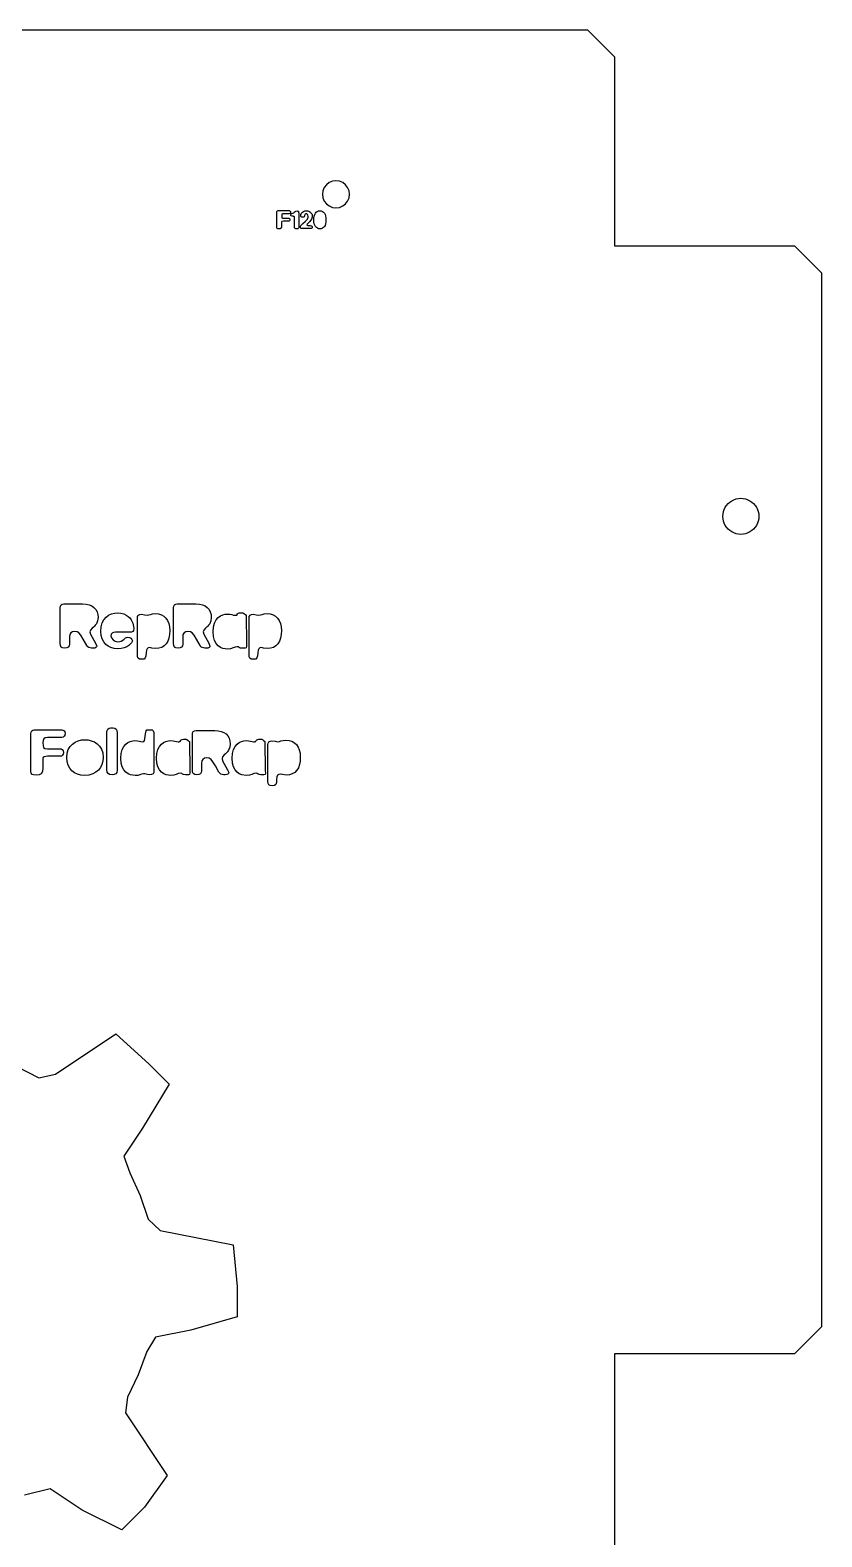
# Model space of a CAD drawing. Header units: metres. Extents: x 836 to 1034, y -1776 to -1453.
# Drawn here: x 946.2 to 1034.2, y -1620.5 to -1453.2 of the extents above; entities that cross this region are included whole.
import ezdxf

# ---------------------------------------------------------------- set-up
doc = ezdxf.new("R2010")
doc.units = ezdxf.units.M

msp = doc.modelspace()

# ---------------------------------------------------------------- linework, layer by layer
at = {"layer": 'COMPONENT0'}
for p, q in [((949.54, -1517.35, 0), (949.57, -1517.16, 0)), ((949.54, -1521.27, 0), (949.54, -1517.35, 0)), ((949.57, -1517.16, 0), (949.65, -1517.02, 0)), ((949.65, -1517.02, 0), (949.77, -1516.94, 0)), ((949.77, -1516.94, 0), (949.95, -1516.91, 0)), ((949.95, -1516.91, 0), (952.02, -1516.91, 0)), ((952.02, -1516.91, 0), (952.41, -1516.94, 0)), ((952.41, -1516.94, 0), (952.75, -1517.01, 0)), ((952.75, -1517.01, 0), (953.04, -1517.13, 0)), ((953.04, -1517.13, 0), (953.29, -1517.3, 0)), ((953.29, -1517.3, 0), (953.49, -1517.52, 0)), ((953.49, -1517.52, 0), (953.63, -1517.77, 0)), ((953.63, -1517.77, 0), (953.71, -1518.08, 0)), ((962.13, -1517.35, 0), (962.16, -1517.16, 0)), ((962.13, -1521.27, 0), (962.13, -1517.35, 0)), ((962.16, -1517.16, 0), (962.24, -1517.02, 0)), ((962.24, -1517.02, 0), (962.37, -1516.94, 0)), ((962.37, -1516.94, 0), (962.55, -1516.91, 0)), ((962.55, -1516.91, 0), (964.61, -1516.91, 0)), ((964.61, -1516.91, 0), (965, -1516.94, 0)), ((965, -1516.94, 0), (965.34, -1517.01, 0)), ((965.34, -1517.01, 0), (965.63, -1517.13, 0)), ((965.63, -1517.13, 0), (965.88, -1517.3, 0)), ((965.88, -1517.3, 0), (966.08, -1517.52, 0)), ((966.08, -1517.52, 0), (966.22, -1517.77, 0)), ((966.22, -1517.77, 0), (966.3, -1518.08, 0)), ((953.22, -1519.5, 0), (953.08, -1519.61, 0)), ((953.28, -1519.46, 0), (953.22, -1519.5, 0)), ((953.3, -1519.43, 0), (953.28, -1519.46, 0)), ((953.34, -1519.39, 0), (953.3, -1519.43, 0)), ((953.44, -1519.28, 0), (953.34, -1519.39, 0)), ((953.56, -1519.11, 0), (953.44, -1519.28, 0)), ((953.69, -1518.77, 0), (953.56, -1519.11, 0)), ((953.74, -1518.42, 0), (953.69, -1518.77, 0)), ((953.71, -1518.08, 0), (953.74, -1518.42, 0)), ((954.05, -1519.97, 0), (954.09, -1519.46, 0)), ((954.09, -1519.46, 0), (954.21, -1519.02, 0)), ((954.21, -1519.02, 0), (954.39, -1518.66, 0)), ((954.39, -1518.66, 0), (954.63, -1518.38, 0)), ((954.63, -1518.38, 0), (954.91, -1518.17, 0)), ((954.91, -1518.17, 0), (955.22, -1518.02, 0)), ((955.22, -1518.02, 0), (955.56, -1517.94, 0)), ((955.56, -1517.94, 0), (955.91, -1517.91, 0)), ((955.91, -1517.91, 0), (956.29, -1517.93, 0)), ((956.29, -1517.93, 0), (956.6, -1518.01, 0)), ((956.6, -1518.01, 0), (956.87, -1518.14, 0)), ((956.87, -1518.14, 0), (957.09, -1518.29, 0)), ((957.09, -1518.29, 0), (957.27, -1518.47, 0)), ((957.27, -1518.47, 0), (957.41, -1518.66, 0)), ((957.41, -1518.66, 0), (957.6, -1519.06, 0)), ((957.6, -1519.06, 0), (957.69, -1519.41, 0)), ((957.69, -1519.41, 0), (957.72, -1519.64, 0)), ((958.12, -1518.49, 0), (958.14, -1518.3, 0)), ((958.12, -1522.56, 0), (958.12, -1518.49, 0)), ((958.14, -1518.3, 0), (958.23, -1518.17, 0)), ((958.23, -1518.17, 0), (958.37, -1518.09, 0)), ((958.37, -1518.09, 0), (958.57, -1518.06, 0)), ((958.57, -1518.06, 0), (958.91, -1518.11, 0)), ((958.91, -1518.11, 0), (959.2, -1518.15, 0)), ((959.2, -1518.15, 0), (959.39, -1518.13, 0)), ((959.39, -1518.13, 0), (959.57, -1518.07, 0)), ((959.57, -1518.07, 0), (959.8, -1518, 0)), ((959.8, -1518, 0), (960.12, -1517.98, 0)), ((960.12, -1517.98, 0), (960.47, -1518.01, 0)), ((960.47, -1518.01, 0), (960.78, -1518.11, 0)), ((960.78, -1518.11, 0), (961.05, -1518.27, 0)), ((961.05, -1518.27, 0), (961.28, -1518.48, 0)), ((961.28, -1518.48, 0), (961.47, -1518.76, 0)), ((961.47, -1518.76, 0), (961.61, -1519.08, 0)), ((961.61, -1519.08, 0), (961.69, -1519.45, 0)), ((961.69, -1519.45, 0), (961.72, -1519.85, 0)), ((965.81, -1519.5, 0), (965.67, -1519.61, 0)), ((965.87, -1519.46, 0), (965.81, -1519.5, 0)), ((965.89, -1519.43, 0), (965.87, -1519.46, 0)), ((965.93, -1519.39, 0), (965.89, -1519.43, 0)), ((966.03, -1519.28, 0), (965.93, -1519.39, 0)), ((966.15, -1519.11, 0), (966.03, -1519.28, 0)), ((966.28, -1518.77, 0), (966.15, -1519.11, 0)), ((966.33, -1518.42, 0), (966.28, -1518.77, 0)), ((966.3, -1518.08, 0), (966.33, -1518.42, 0)), ((966.54, -1519.99, 0), (966.58, -1519.46, 0)), ((966.58, -1519.46, 0), (966.7, -1519.03, 0)), ((966.7, -1519.03, 0), (966.88, -1518.69, 0)), ((966.88, -1518.69, 0), (967.09, -1518.43, 0)), ((967.09, -1518.43, 0), (967.34, -1518.24, 0)), ((967.34, -1518.24, 0), (967.6, -1518.12, 0)), ((967.6, -1518.12, 0), (967.87, -1518.06, 0)), ((967.87, -1518.06, 0), (968.11, -1518.04, 0)), ((968.11, -1518.04, 0), (968.39, -1518.06, 0)), ((968.39, -1518.06, 0), (968.6, -1518.1, 0)), ((968.6, -1518.1, 0), (968.78, -1518.14, 0)), ((968.78, -1518.14, 0), (968.96, -1518.16, 0)), ((968.96, -1518.16, 0), (969.01, -1518.16, 0)), ((969.01, -1518.16, 0), (969.09, -1518.15, 0)), ((969.09, -1518.15, 0), (969.16, -1518.14, 0)), ((969.16, -1518.14, 0), (969.2, -1518.11, 0)), ((969.2, -1518.11, 0), (969.22, -1518.02, 0)), ((969.22, -1518.02, 0), (969.27, -1517.97, 0)), ((969.27, -1517.97, 0), (969.41, -1517.9, 0)), ((969.41, -1517.9, 0), (969.53, -1517.89, 0)), ((969.53, -1517.89, 0), (969.83, -1517.89, 0)), ((969.83, -1517.89, 0), (969.92, -1517.93, 0)), ((969.92, -1517.93, 0), (970.04, -1518.03, 0)), ((970.04, -1518.03, 0), (970.15, -1518.11, 0)), ((970.15, -1518.11, 0), (970.19, -1518.13, 0)), ((970.19, -1518.13, 0), (970.24, -1521.37, 0)), ((970.52, -1518.49, 0), (970.55, -1518.3, 0)), ((970.52, -1522.56, 0), (970.52, -1518.49, 0)), ((970.55, -1518.3, 0), (970.64, -1518.17, 0)), ((970.64, -1518.17, 0), (970.78, -1518.09, 0)), ((970.78, -1518.09, 0), (970.98, -1518.06, 0)), ((970.98, -1518.06, 0), (971.31, -1518.11, 0)), ((971.31, -1518.11, 0), (971.61, -1518.15, 0)), ((971.61, -1518.15, 0), (971.8, -1518.13, 0)), ((971.8, -1518.13, 0), (971.98, -1518.07, 0)), ((971.98, -1518.07, 0), (972.2, -1518, 0)), ((972.2, -1518, 0), (972.53, -1517.98, 0)), ((972.53, -1517.98, 0), (972.87, -1518.01, 0)), ((972.87, -1518.01, 0), (973.19, -1518.11, 0)), ((973.19, -1518.11, 0), (973.46, -1518.27, 0)), ((973.46, -1518.27, 0), (973.69, -1518.48, 0)), ((973.69, -1518.48, 0), (973.88, -1518.76, 0)), ((973.88, -1518.76, 0), (974.02, -1519.08, 0)), ((974.02, -1519.08, 0), (974.1, -1519.45, 0)), ((974.1, -1519.45, 0), (974.13, -1519.85, 0)), ((950.59, -1520.3, 0), (950.56, -1520.56, 0)), ((950.56, -1520.56, 0), (950.56, -1521.38, 0)), ((950.71, -1520.11, 0), (950.59, -1520.3, 0)), ((950.89, -1520, 0), (950.71, -1520.11, 0)), ((951.16, -1519.96, 0), (950.89, -1520, 0)), ((951.41, -1519.99, 0), (951.16, -1519.96, 0)), ((951.62, -1520.12, 0), (951.41, -1519.99, 0)), ((951.83, -1520.38, 0), (951.62, -1520.12, 0)), ((952.1, -1520.83, 0), (951.83, -1520.38, 0)), ((952.49, -1521.53, 0), (952.1, -1520.83, 0)), ((952.9, -1519.83, 0), (952.84, -1520.02, 0)), ((952.84, -1520.02, 0), (952.9, -1520.28, 0)), ((953.08, -1519.61, 0), (952.9, -1519.83, 0)), ((952.9, -1520.28, 0), (953.46, -1521.28, 0)), ((954.09, -1520.42, 0), (954.05, -1519.97, 0)), ((954.2, -1520.8, 0), (954.09, -1520.42, 0)), ((954.37, -1521.13, 0), (954.2, -1520.8, 0)), ((954.59, -1521.4, 0), (954.37, -1521.13, 0)), ((955.21, -1520.28, 0), (955.18, -1520.44, 0)), ((955.18, -1520.44, 0), (955.25, -1520.69, 0)), ((955.31, -1520.16, 0), (955.21, -1520.28, 0)), ((955.25, -1520.69, 0), (955.42, -1520.9, 0)), ((955.47, -1520.09, 0), (955.31, -1520.16, 0)), ((955.42, -1520.9, 0), (955.66, -1521.06, 0)), ((955.69, -1520.06, 0), (955.47, -1520.09, 0)), ((955.66, -1521.06, 0), (955.94, -1521.12, 0)), ((956.88, -1520.06, 0), (955.69, -1520.06, 0)), ((955.94, -1521.12, 0), (956.16, -1521.1, 0)), ((956.16, -1521.1, 0), (956.33, -1521.04, 0)), ((956.33, -1521.04, 0), (956.59, -1520.86, 0)), ((956.59, -1520.86, 0), (956.81, -1520.69, 0)), ((956.81, -1520.69, 0), (956.92, -1520.62, 0)), ((957.22, -1520.06, 0), (956.88, -1520.06, 0)), ((956.92, -1520.62, 0), (957.06, -1520.6, 0)), ((957.06, -1520.6, 0), (957.23, -1520.64, 0)), ((957.45, -1520.04, 0), (957.22, -1520.06, 0)), ((957.23, -1520.64, 0), (957.39, -1520.73, 0)), ((957.39, -1520.73, 0), (957.51, -1520.85, 0)), ((957.6, -1519.98, 0), (957.45, -1520.04, 0)), ((957.56, -1520.99, 0), (957.46, -1521.22, 0)), ((957.51, -1520.85, 0), (957.56, -1520.99, 0)), ((957.69, -1519.85, 0), (957.6, -1519.98, 0)), ((957.72, -1519.64, 0), (957.69, -1519.85, 0)), ((961.49, -1521.04, 0), (961.32, -1521.33, 0)), ((961.62, -1520.7, 0), (961.49, -1521.04, 0)), ((961.7, -1520.3, 0), (961.62, -1520.7, 0)), ((961.72, -1519.85, 0), (961.7, -1520.3, 0)), ((963.18, -1520.3, 0), (963.15, -1520.56, 0)), ((963.15, -1520.56, 0), (963.15, -1521.38, 0)), ((963.3, -1520.11, 0), (963.18, -1520.3, 0)), ((963.49, -1520, 0), (963.3, -1520.11, 0)), ((963.75, -1519.96, 0), (963.49, -1520, 0)), ((964, -1519.99, 0), (963.75, -1519.96, 0)), ((964.21, -1520.12, 0), (964, -1519.99, 0)), ((964.42, -1520.38, 0), (964.21, -1520.12, 0)), ((964.69, -1520.83, 0), (964.42, -1520.38, 0)), ((965.08, -1521.53, 0), (964.69, -1520.83, 0)), ((965.49, -1519.83, 0), (965.43, -1520.02, 0)), ((965.43, -1520.02, 0), (965.49, -1520.28, 0)), ((965.67, -1519.61, 0), (965.49, -1519.83, 0)), ((965.49, -1520.28, 0), (966.05, -1521.28, 0)), ((966.58, -1520.53, 0), (966.54, -1519.99, 0)), ((966.7, -1520.96, 0), (966.58, -1520.53, 0)), ((966.88, -1521.29, 0), (966.7, -1520.96, 0)), ((973.9, -1521.04, 0), (973.73, -1521.33, 0)), ((974.03, -1520.7, 0), (973.9, -1521.04, 0)), ((974.1, -1520.3, 0), (974.03, -1520.7, 0)), ((974.13, -1519.85, 0), (974.1, -1520.3, 0)), ((949.57, -1521.54, 0), (949.54, -1521.27, 0)), ((949.65, -1521.71, 0), (949.57, -1521.54, 0)), ((949.8, -1521.79, 0), (949.65, -1521.71, 0)), ((950.04, -1521.82, 0), (949.8, -1521.79, 0)), ((950.27, -1521.8, 0), (950.04, -1521.82, 0)), ((950.43, -1521.71, 0), (950.27, -1521.8, 0)), ((950.52, -1521.58, 0), (950.43, -1521.71, 0)), ((950.56, -1521.38, 0), (950.52, -1521.58, 0)), ((952.59, -1521.66, 0), (952.49, -1521.53, 0)), ((952.71, -1521.75, 0), (952.59, -1521.66, 0)), ((952.86, -1521.8, 0), (952.71, -1521.75, 0)), ((953.03, -1521.82, 0), (952.86, -1521.8, 0)), ((953.19, -1521.82, 0), (953.03, -1521.82, 0)), ((953.37, -1521.81, 0), (953.19, -1521.82, 0)), ((953.49, -1521.76, 0), (953.37, -1521.81, 0)), ((953.46, -1521.28, 0), (953.59, -1521.59, 0)), ((953.57, -1521.69, 0), (953.49, -1521.76, 0)), ((953.59, -1521.59, 0), (953.57, -1521.69, 0)), ((954.87, -1521.61, 0), (954.59, -1521.4, 0)), ((955.18, -1521.76, 0), (954.87, -1521.61, 0)), ((955.54, -1521.85, 0), (955.18, -1521.76, 0)), ((955.93, -1521.88, 0), (955.54, -1521.85, 0)), ((956.31, -1521.85, 0), (955.93, -1521.88, 0)), ((956.65, -1521.77, 0), (956.31, -1521.85, 0)), ((956.93, -1521.66, 0), (956.65, -1521.77, 0)), ((957.16, -1521.52, 0), (956.93, -1521.66, 0)), ((957.46, -1521.22, 0), (957.16, -1521.52, 0)), ((958.14, -1522.79, 0), (958.12, -1522.56, 0)), ((958.21, -1522.94, 0), (958.14, -1522.79, 0)), ((959.06, -1522.69, 0), (958.99, -1522.91, 0)), ((959.08, -1522.34, 0), (959.06, -1522.69, 0)), ((959.11, -1522.05, 0), (959.08, -1522.34, 0)), ((959.19, -1521.88, 0), (959.11, -1522.05, 0)), ((959.32, -1521.79, 0), (959.19, -1521.88, 0)), ((959.48, -1521.76, 0), (959.32, -1521.79, 0)), ((959.73, -1521.81, 0), (959.48, -1521.76, 0)), ((960.15, -1521.86, 0), (959.73, -1521.81, 0)), ((960.51, -1521.83, 0), (960.15, -1521.86, 0)), ((960.82, -1521.73, 0), (960.51, -1521.83, 0)), ((961.09, -1521.56, 0), (960.82, -1521.73, 0)), ((961.32, -1521.33, 0), (961.09, -1521.56, 0)), ((962.16, -1521.54, 0), (962.13, -1521.27, 0)), ((962.24, -1521.71, 0), (962.16, -1521.54, 0)), ((962.39, -1521.79, 0), (962.24, -1521.71, 0)), ((962.63, -1521.82, 0), (962.39, -1521.79, 0)), ((962.86, -1521.8, 0), (962.63, -1521.82, 0)), ((963.02, -1521.71, 0), (962.86, -1521.8, 0)), ((963.12, -1521.58, 0), (963.02, -1521.71, 0)), ((963.15, -1521.38, 0), (963.12, -1521.58, 0)), ((965.18, -1521.66, 0), (965.08, -1521.53, 0)), ((965.3, -1521.75, 0), (965.18, -1521.66, 0)), ((965.45, -1521.8, 0), (965.3, -1521.75, 0)), ((965.62, -1521.82, 0), (965.45, -1521.8, 0)), ((965.79, -1521.82, 0), (965.62, -1521.82, 0)), ((965.96, -1521.81, 0), (965.79, -1521.82, 0)), ((966.08, -1521.76, 0), (965.96, -1521.81, 0)), ((966.05, -1521.28, 0), (966.18, -1521.59, 0)), ((966.16, -1521.69, 0), (966.08, -1521.76, 0)), ((966.18, -1521.59, 0), (966.16, -1521.69, 0)), ((967.1, -1521.55, 0), (966.88, -1521.29, 0)), ((967.35, -1521.73, 0), (967.1, -1521.55, 0)), ((967.62, -1521.85, 0), (967.35, -1521.73, 0)), ((968.12, -1521.93, 0), (967.62, -1521.85, 0)), ((968.47, -1521.89, 0), (968.12, -1521.93, 0)), ((968.74, -1521.79, 0), (968.47, -1521.89, 0)), ((968.97, -1521.7, 0), (968.74, -1521.79, 0)), ((969.22, -1521.66, 0), (968.97, -1521.7, 0)), ((969.35, -1521.69, 0), (969.22, -1521.66, 0)), ((969.44, -1521.75, 0), (969.35, -1521.69, 0)), ((969.55, -1521.81, 0), (969.44, -1521.75, 0)), ((969.75, -1521.84, 0), (969.55, -1521.81, 0)), ((970.09, -1521.84, 0), (969.75, -1521.84, 0)), ((970.22, -1521.79, 0), (970.09, -1521.84, 0)), ((970.25, -1521.65, 0), (970.22, -1521.79, 0)), ((970.24, -1521.37, 0), (970.25, -1521.65, 0)), ((970.55, -1522.79, 0), (970.52, -1522.56, 0)), ((970.62, -1522.94, 0), (970.55, -1522.79, 0)), ((971.47, -1522.69, 0), (971.4, -1522.91, 0)), ((971.49, -1522.34, 0), (971.47, -1522.69, 0)), ((971.52, -1522.05, 0), (971.49, -1522.34, 0)), ((971.6, -1521.88, 0), (971.52, -1522.05, 0)), ((971.73, -1521.79, 0), (971.6, -1521.88, 0)), ((971.89, -1521.76, 0), (971.73, -1521.79, 0)), ((972.14, -1521.81, 0), (971.89, -1521.76, 0)), ((972.56, -1521.86, 0), (972.14, -1521.81, 0)), ((972.92, -1521.83, 0), (972.56, -1521.86, 0)), ((973.23, -1521.73, 0), (972.92, -1521.83, 0)), ((973.5, -1521.56, 0), (973.23, -1521.73, 0)), ((973.73, -1521.33, 0), (973.5, -1521.56, 0)), ((958.36, -1523.03, 0), (958.21, -1522.94, 0)), ((958.6, -1523.06, 0), (958.36, -1523.03, 0)), ((958.85, -1523.03, 0), (958.6, -1523.06, 0)), ((958.99, -1522.91, 0), (958.85, -1523.03, 0)), ((970.77, -1523.03, 0), (970.62, -1522.94, 0)), ((971.01, -1523.06, 0), (970.77, -1523.03, 0)), ((971.26, -1523.03, 0), (971.01, -1523.06, 0)), ((971.4, -1522.91, 0), (971.26, -1523.03, 0))]:
    msp.add_line(p, q, dxfattribs=at)
at = {"layer": 'COMPONENT3'}
for p, q in [((973.61, -1473.39, 0), (973.62, -1473.33, 0)), ((973.61, -1475.07, 0), (973.61, -1473.39, 0)), ((973.62, -1473.33, 0), (973.65, -1473.28, 0)), ((973.65, -1473.28, 0), (973.7, -1473.24, 0)), ((973.7, -1473.24, 0), (973.76, -1473.23, 0)), ((973.76, -1473.23, 0), (974.98, -1473.23, 0)), ((974.18, -1473.63, 0), (974.15, -1473.7, 0)), ((974.15, -1473.7, 0), (974.15, -1473.8, 0)), ((974.15, -1473.8, 0), (974.15, -1473.93, 0)), ((974.15, -1473.93, 0), (974.17, -1474.01, 0)), ((974.17, -1474.01, 0), (974.23, -1474.06, 0)), ((974.24, -1473.58, 0), (974.18, -1473.63, 0)), ((974.23, -1474.06, 0), (974.35, -1474.07, 0)), ((974.35, -1473.57, 0), (974.24, -1473.58, 0)), ((974.98, -1473.57, 0), (974.35, -1473.57, 0)), ((974.35, -1474.07, 0), (974.9, -1474.07, 0)), ((974.9, -1474.07, 0), (974.96, -1474.08, 0)), ((974.96, -1474.08, 0), (975.01, -1474.11, 0)), ((974.98, -1473.23, 0), (975.03, -1473.24, 0)), ((975.04, -1473.55, 0), (974.98, -1473.57, 0)), ((975.01, -1474.11, 0), (975.04, -1474.16, 0)), ((975.04, -1474.3, 0), (975.02, -1474.36, 0)), ((975.03, -1473.24, 0), (975.08, -1473.27, 0)), ((975.09, -1473.52, 0), (975.04, -1473.55, 0)), ((975.04, -1474.16, 0), (975.05, -1474.23, 0)), ((975.05, -1474.23, 0), (975.04, -1474.3, 0)), ((975.08, -1473.27, 0), (975.12, -1473.32, 0)), ((975.12, -1473.46, 0), (975.09, -1473.52, 0)), ((975.12, -1473.32, 0), (975.13, -1473.39, 0)), ((975.13, -1473.39, 0), (975.12, -1473.46, 0)), ((975.17, -1473.64, 0), (975.19, -1473.6, 0)), ((975.17, -1473.69, 0), (975.17, -1473.64, 0)), ((975.18, -1473.77, 0), (975.17, -1473.69, 0)), ((975.21, -1473.81, 0), (975.18, -1473.77, 0)), ((975.19, -1473.6, 0), (975.27, -1473.55, 0)), ((975.31, -1473.85, 0), (975.21, -1473.81, 0)), ((975.27, -1473.55, 0), (975.37, -1473.51, 0)), ((975.42, -1473.85, 0), (975.31, -1473.85, 0)), ((975.37, -1473.51, 0), (975.49, -1473.46, 0)), ((975.48, -1473.86, 0), (975.42, -1473.85, 0)), ((975.52, -1473.88, 0), (975.48, -1473.86, 0)), ((975.49, -1473.46, 0), (975.55, -1473.41, 0)), ((975.56, -1473.93, 0), (975.52, -1473.88, 0)), ((975.55, -1473.41, 0), (975.63, -1473.34, 0)), ((975.57, -1473.99, 0), (975.56, -1473.93, 0)), ((975.58, -1474.13, 0), (975.57, -1473.99, 0)), ((975.58, -1474.98, 0), (975.58, -1474.13, 0)), ((975.63, -1473.34, 0), (975.72, -1473.29, 0)), ((975.72, -1473.29, 0), (975.85, -1473.26, 0)), ((975.85, -1473.26, 0), (975.92, -1473.27, 0)), ((975.92, -1473.27, 0), (975.97, -1473.3, 0)), ((975.97, -1473.3, 0), (976.01, -1473.34, 0)), ((976.01, -1473.34, 0), (976.03, -1473.38, 0)), ((976.03, -1473.38, 0), (976.05, -1473.5, 0)), ((976.05, -1473.5, 0), (976.05, -1473.63, 0)), ((976.05, -1473.63, 0), (976.05, -1474.95, 0)), ((976.26, -1473.79, 0), (976.29, -1473.64, 0)), ((976.28, -1473.86, 0), (976.26, -1473.79, 0)), ((976.32, -1473.91, 0), (976.28, -1473.86, 0)), ((976.29, -1473.64, 0), (976.33, -1473.55, 0)), ((976.4, -1473.94, 0), (976.32, -1473.91, 0)), ((976.33, -1473.55, 0), (976.39, -1473.46, 0)), ((976.39, -1473.46, 0), (976.48, -1473.38, 0)), ((976.5, -1473.96, 0), (976.4, -1473.94, 0)), ((976.48, -1473.38, 0), (976.59, -1473.31, 0)), ((976.59, -1473.94, 0), (976.5, -1473.96, 0)), ((976.59, -1473.31, 0), (976.73, -1473.26, 0)), ((976.64, -1473.9, 0), (976.59, -1473.94, 0)), ((976.67, -1473.84, 0), (976.64, -1473.9, 0)), ((976.69, -1473.77, 0), (976.67, -1473.84, 0)), ((976.72, -1473.7, 0), (976.69, -1473.77, 0)), ((976.76, -1473.63, 0), (976.72, -1473.7, 0)), ((976.73, -1473.26, 0), (976.9, -1473.25, 0)), ((976.82, -1473.59, 0), (976.76, -1473.63, 0)), ((976.76, -1474.45, 0), (976.94, -1474.25, 0)), ((976.89, -1473.58, 0), (976.82, -1473.59, 0)), ((976.96, -1473.59, 0), (976.89, -1473.58, 0)), ((976.9, -1473.25, 0), (977.05, -1473.26, 0)), ((976.94, -1474.25, 0), (977.01, -1474.16, 0)), ((977.02, -1473.64, 0), (976.96, -1473.59, 0)), ((977.01, -1474.16, 0), (977.05, -1474.06, 0)), ((977.07, -1473.73, 0), (977.02, -1473.64, 0)), ((977.05, -1473.26, 0), (977.18, -1473.29, 0)), ((977.05, -1474.06, 0), (977.08, -1473.96, 0)), ((977.09, -1473.87, 0), (977.07, -1473.73, 0)), ((977.08, -1473.96, 0), (977.09, -1473.87, 0)), ((977.18, -1473.29, 0), (977.28, -1473.35, 0)), ((977.4, -1474.29, 0), (977.24, -1474.48, 0)), ((977.28, -1473.35, 0), (977.37, -1473.42, 0)), ((977.37, -1473.42, 0), (977.44, -1473.5, 0)), ((977.46, -1474.19, 0), (977.4, -1474.29, 0)), ((977.44, -1473.5, 0), (977.49, -1473.6, 0)), ((977.5, -1474.08, 0), (977.46, -1474.19, 0)), ((977.49, -1473.6, 0), (977.52, -1473.71, 0)), ((977.53, -1473.97, 0), (977.5, -1474.08, 0)), ((977.52, -1473.71, 0), (977.53, -1473.83, 0)), ((977.53, -1473.83, 0), (977.53, -1473.97, 0)), ((977.72, -1474.28, 0), (977.73, -1474.04, 0)), ((977.73, -1474.49, 0), (977.72, -1474.28, 0)), ((977.73, -1474.04, 0), (977.76, -1473.83, 0)), ((977.76, -1473.83, 0), (977.82, -1473.65, 0)), ((977.82, -1473.65, 0), (977.89, -1473.5, 0)), ((977.89, -1473.5, 0), (977.99, -1473.39, 0)), ((977.99, -1473.39, 0), (978.11, -1473.31, 0)), ((978.11, -1473.31, 0), (978.25, -1473.26, 0)), ((978.25, -1473.26, 0), (978.4, -1473.24, 0)), ((978.4, -1473.24, 0), (978.55, -1473.26, 0)), ((978.55, -1473.26, 0), (978.68, -1473.31, 0)), ((978.68, -1473.31, 0), (978.8, -1473.4, 0)), ((978.8, -1473.4, 0), (978.89, -1473.51, 0)), ((978.89, -1473.51, 0), (978.97, -1473.66, 0)), ((978.97, -1473.66, 0), (979.02, -1473.82, 0)), ((979.02, -1473.82, 0), (979.06, -1474.02, 0)), ((979.06, -1474.02, 0), (979.07, -1474.23, 0)), ((979.07, -1474.23, 0), (979.06, -1474.48, 0)), ((973.62, -1475.15, 0), (973.61, -1475.07, 0)), ((973.66, -1475.21, 0), (973.62, -1475.15, 0)), ((973.73, -1475.23, 0), (973.66, -1475.21, 0)), ((973.84, -1475.24, 0), (973.73, -1475.23, 0)), ((973.98, -1475.23, 0), (973.84, -1475.24, 0)), ((974.07, -1475.18, 0), (973.98, -1475.23, 0)), ((974.12, -1475.08, 0), (974.07, -1475.18, 0)), ((974.14, -1474.92, 0), (974.12, -1475.08, 0)), ((974.14, -1474.5, 0), (974.13, -1474.66, 0)), ((974.13, -1474.66, 0), (974.14, -1474.92, 0)), ((974.16, -1474.45, 0), (974.14, -1474.5, 0)), ((974.19, -1474.42, 0), (974.16, -1474.45, 0)), ((974.35, -1474.4, 0), (974.19, -1474.42, 0)), ((974.9, -1474.4, 0), (974.35, -1474.4, 0)), ((974.97, -1474.39, 0), (974.9, -1474.4, 0)), ((975.02, -1474.36, 0), (974.97, -1474.39, 0)), ((975.59, -1475.12, 0), (975.58, -1474.98, 0)), ((975.63, -1475.21, 0), (975.59, -1475.12, 0)), ((975.71, -1475.25, 0), (975.63, -1475.21, 0)), ((975.82, -1475.26, 0), (975.71, -1475.25, 0)), ((975.94, -1475.24, 0), (975.82, -1475.26, 0)), ((976.01, -1475.19, 0), (975.94, -1475.24, 0)), ((976.04, -1475.09, 0), (976.01, -1475.19, 0)), ((976.05, -1474.95, 0), (976.04, -1475.09, 0)), ((976.23, -1474.97, 0), (976.27, -1474.89, 0)), ((976.23, -1475.06, 0), (976.23, -1474.97, 0)), ((976.24, -1475.13, 0), (976.23, -1475.06, 0)), ((976.27, -1475.18, 0), (976.24, -1475.13, 0)), ((976.27, -1474.89, 0), (976.35, -1474.81, 0)), ((976.32, -1475.21, 0), (976.27, -1475.18, 0)), ((976.39, -1475.22, 0), (976.32, -1475.21, 0)), ((976.35, -1474.81, 0), (976.51, -1474.67, 0)), ((977.36, -1475.22, 0), (976.39, -1475.22, 0)), ((976.51, -1474.67, 0), (976.76, -1474.45, 0)), ((976.97, -1474.74, 0), (976.95, -1474.79, 0)), ((976.95, -1474.79, 0), (976.98, -1474.85, 0)), ((977.01, -1474.68, 0), (976.97, -1474.74, 0)), ((976.98, -1474.85, 0), (977.05, -1474.88, 0)), ((977.24, -1474.48, 0), (977.01, -1474.68, 0)), ((977.05, -1474.88, 0), (977.16, -1474.89, 0)), ((977.16, -1474.89, 0), (977.32, -1474.89, 0)), ((977.32, -1474.89, 0), (977.42, -1474.9, 0)), ((977.43, -1475.21, 0), (977.36, -1475.22, 0)), ((977.42, -1474.9, 0), (977.49, -1474.94, 0)), ((977.49, -1475.18, 0), (977.43, -1475.21, 0)), ((977.49, -1474.94, 0), (977.52, -1474.99, 0)), ((977.52, -1475.13, 0), (977.49, -1475.18, 0)), ((977.52, -1474.99, 0), (977.53, -1475.05, 0)), ((977.53, -1475.05, 0), (977.52, -1475.13, 0)), ((977.77, -1474.68, 0), (977.73, -1474.49, 0)), ((977.83, -1474.85, 0), (977.77, -1474.68, 0)), ((977.9, -1474.98, 0), (977.83, -1474.85, 0)), ((978, -1475.1, 0), (977.9, -1474.98, 0)), ((978.12, -1475.18, 0), (978, -1475.1, 0)), ((978.25, -1475.23, 0), (978.12, -1475.18, 0)), ((978.39, -1475.25, 0), (978.25, -1475.23, 0)), ((978.55, -1475.23, 0), (978.39, -1475.25, 0)), ((978.69, -1475.19, 0), (978.55, -1475.23, 0)), ((978.81, -1475.11, 0), (978.69, -1475.19, 0)), ((978.9, -1475, 0), (978.81, -1475.11, 0)), ((978.98, -1474.86, 0), (978.9, -1475, 0)), ((979.03, -1474.68, 0), (978.98, -1474.86, 0)), ((979.06, -1474.48, 0), (979.03, -1474.68, 0))]:
    msp.add_line(p, q, dxfattribs=at)
at = {"layer": 'COMPONENT4'}
for p, q in [((946.28, -1531.3, 0), (946.31, -1531.15, 0)), ((946.31, -1531.15, 0), (946.39, -1531.02, 0)), ((946.39, -1531.02, 0), (946.51, -1530.93, 0)), ((946.51, -1530.93, 0), (946.65, -1530.9, 0)), ((946.65, -1530.9, 0), (949.7, -1530.9, 0)), ((949.7, -1530.9, 0), (949.84, -1530.93, 0)), ((949.84, -1530.93, 0), (949.96, -1531, 0)), ((949.96, -1531, 0), (950.05, -1531.12, 0)), ((950.05, -1531.12, 0), (950.08, -1531.3, 0)), ((954.71, -1531.15, 0), (954.74, -1530.97, 0)), ((954.71, -1535.34, 0), (954.71, -1531.15, 0)), ((954.74, -1530.97, 0), (954.83, -1530.82, 0)), ((954.83, -1530.82, 0), (954.97, -1530.71, 0)), ((954.97, -1530.71, 0), (955.15, -1530.68, 0)), ((955.15, -1530.68, 0), (955.39, -1530.68, 0)), ((955.39, -1530.68, 0), (955.59, -1530.71, 0)), ((955.59, -1530.71, 0), (955.74, -1530.82, 0)), ((955.74, -1530.82, 0), (955.83, -1530.98, 0)), ((955.83, -1530.98, 0), (955.86, -1531.22, 0)), ((955.86, -1531.22, 0), (955.86, -1535.41, 0)), ((959, -1531.33, 0), (959.08, -1531.01, 0)), ((959.08, -1531.01, 0), (959.17, -1530.91, 0)), ((959.17, -1530.91, 0), (959.32, -1530.88, 0)), ((959.32, -1530.88, 0), (959.61, -1530.88, 0)), ((959.61, -1530.88, 0), (959.76, -1530.91, 0)), ((959.76, -1530.91, 0), (959.87, -1531.02, 0)), ((959.87, -1531.02, 0), (959.94, -1531.2, 0)), ((959.94, -1531.2, 0), (959.96, -1531.45, 0)), ((964.23, -1531.41, 0), (964.25, -1531.21, 0)), ((964.25, -1531.21, 0), (964.33, -1531.08, 0)), ((964.33, -1531.08, 0), (964.46, -1530.99, 0)), ((964.46, -1530.99, 0), (964.64, -1530.97, 0)), ((964.64, -1530.97, 0), (966.71, -1530.97, 0)), ((966.71, -1530.97, 0), (967.09, -1530.99, 0)), ((967.09, -1530.99, 0), (967.43, -1531.06, 0)), ((967.43, -1531.06, 0), (967.73, -1531.18, 0)), ((967.73, -1531.18, 0), (967.98, -1531.35, 0)), ((946.28, -1535.49, 0), (946.28, -1531.3, 0)), ((947.64, -1532.07, 0), (947.62, -1532.33, 0)), ((947.62, -1532.33, 0), (947.63, -1532.64, 0)), ((947.63, -1532.64, 0), (947.68, -1532.85, 0)), ((947.7, -1531.88, 0), (947.64, -1532.07, 0)), ((947.68, -1532.85, 0), (947.83, -1532.96, 0)), ((947.85, -1531.77, 0), (947.7, -1531.88, 0)), ((948.13, -1531.74, 0), (947.85, -1531.77, 0)), ((949.7, -1531.74, 0), (948.13, -1531.74, 0)), ((949.86, -1531.71, 0), (949.7, -1531.74, 0)), ((949.98, -1531.61, 0), (949.86, -1531.71, 0)), ((950.05, -1531.48, 0), (949.98, -1531.61, 0)), ((950.08, -1531.3, 0), (950.05, -1531.48, 0)), ((950.44, -1533.08, 0), (950.64, -1532.74, 0)), ((950.64, -1532.74, 0), (950.89, -1532.47, 0)), ((950.89, -1532.47, 0), (951.19, -1532.26, 0)), ((951.19, -1532.26, 0), (951.53, -1532.11, 0)), ((951.53, -1532.11, 0), (951.9, -1532.02, 0)), ((951.9, -1532.02, 0), (952.28, -1531.99, 0)), ((952.28, -1531.99, 0), (952.63, -1532.02, 0)), ((952.63, -1532.02, 0), (952.99, -1532.1, 0)), ((952.99, -1532.1, 0), (953.33, -1532.23, 0)), ((953.33, -1532.23, 0), (953.64, -1532.43, 0)), ((953.64, -1532.43, 0), (953.91, -1532.7, 0)), ((953.91, -1532.7, 0), (954.12, -1533.04, 0)), ((956.43, -1533.08, 0), (956.6, -1532.74, 0)), ((956.6, -1532.74, 0), (956.82, -1532.48, 0)), ((956.82, -1532.48, 0), (957.06, -1532.3, 0)), ((957.06, -1532.3, 0), (957.33, -1532.18, 0)), ((957.33, -1532.18, 0), (957.59, -1532.12, 0)), ((957.59, -1532.12, 0), (957.84, -1532.09, 0)), ((957.84, -1532.09, 0), (958.12, -1532.11, 0)), ((958.12, -1532.11, 0), (958.33, -1532.15, 0)), ((958.33, -1532.15, 0), (958.5, -1532.19, 0)), ((958.5, -1532.19, 0), (958.69, -1532.21, 0)), ((958.69, -1532.21, 0), (958.83, -1532.18, 0)), ((958.83, -1532.18, 0), (958.91, -1532.07, 0)), ((958.91, -1532.07, 0), (958.98, -1531.68, 0)), ((958.98, -1531.68, 0), (959, -1531.33, 0)), ((959.96, -1531.45, 0), (959.96, -1535.42, 0)), ((960.39, -1533.08, 0), (960.57, -1532.74, 0)), ((960.57, -1532.74, 0), (960.78, -1532.48, 0)), ((960.78, -1532.48, 0), (961.03, -1532.3, 0)), ((961.03, -1532.3, 0), (961.29, -1532.18, 0)), ((961.29, -1532.18, 0), (961.56, -1532.11, 0)), ((961.56, -1532.11, 0), (961.8, -1532.09, 0)), ((961.8, -1532.09, 0), (962.08, -1532.11, 0)), ((962.08, -1532.11, 0), (962.29, -1532.15, 0)), ((962.29, -1532.15, 0), (962.47, -1532.19, 0)), ((962.47, -1532.19, 0), (962.65, -1532.21, 0)), ((962.65, -1532.21, 0), (962.71, -1532.21, 0)), ((962.71, -1532.21, 0), (962.78, -1532.2, 0)), ((962.78, -1532.2, 0), (962.86, -1532.19, 0)), ((962.86, -1532.19, 0), (962.89, -1532.16, 0)), ((962.89, -1532.16, 0), (962.91, -1532.08, 0)), ((962.91, -1532.08, 0), (962.97, -1532.02, 0)), ((962.97, -1532.02, 0), (963.1, -1531.96, 0)), ((963.1, -1531.96, 0), (963.22, -1531.94, 0)), ((963.22, -1531.94, 0), (963.53, -1531.94, 0)), ((963.53, -1531.94, 0), (963.61, -1531.98, 0)), ((963.61, -1531.98, 0), (963.74, -1532.08, 0)), ((963.74, -1532.08, 0), (963.84, -1532.16, 0)), ((963.84, -1532.16, 0), (963.89, -1532.18, 0)), ((963.89, -1532.18, 0), (963.93, -1535.42, 0)), ((964.23, -1535.32, 0), (964.23, -1531.41, 0)), ((967.98, -1531.35, 0), (968.17, -1531.57, 0)), ((968.17, -1531.57, 0), (968.31, -1531.83, 0)), ((968.38, -1532.83, 0), (968.25, -1533.16, 0)), ((968.31, -1531.83, 0), (968.39, -1532.13, 0)), ((968.42, -1532.48, 0), (968.38, -1532.83, 0)), ((968.39, -1532.13, 0), (968.42, -1532.48, 0)), ((968.79, -1533.08, 0), (968.97, -1532.74, 0)), ((968.97, -1532.74, 0), (969.19, -1532.48, 0)), ((969.19, -1532.48, 0), (969.43, -1532.3, 0)), ((969.43, -1532.3, 0), (969.69, -1532.18, 0)), ((969.69, -1532.18, 0), (969.96, -1532.11, 0)), ((969.96, -1532.11, 0), (970.2, -1532.09, 0)), ((970.2, -1532.09, 0), (970.48, -1532.11, 0)), ((970.48, -1532.11, 0), (970.7, -1532.15, 0)), ((970.7, -1532.15, 0), (970.87, -1532.19, 0)), ((970.87, -1532.19, 0), (971.05, -1532.21, 0)), ((971.05, -1532.21, 0), (971.11, -1532.21, 0)), ((971.11, -1532.21, 0), (971.18, -1532.2, 0)), ((971.18, -1532.2, 0), (971.26, -1532.19, 0)), ((971.26, -1532.19, 0), (971.29, -1532.16, 0)), ((971.29, -1532.16, 0), (971.31, -1532.08, 0)), ((971.31, -1532.08, 0), (971.37, -1532.02, 0)), ((971.37, -1532.02, 0), (971.5, -1531.96, 0)), ((971.5, -1531.96, 0), (971.62, -1531.94, 0)), ((971.62, -1531.94, 0), (971.93, -1531.94, 0)), ((971.93, -1531.94, 0), (972.01, -1531.98, 0)), ((972.01, -1531.98, 0), (972.14, -1532.08, 0)), ((972.14, -1532.08, 0), (972.24, -1532.16, 0)), ((972.24, -1532.16, 0), (972.29, -1532.18, 0)), ((972.29, -1532.18, 0), (972.33, -1535.42, 0)), ((972.62, -1532.54, 0), (972.65, -1532.36, 0)), ((972.62, -1536.62, 0), (972.62, -1532.54, 0)), ((972.65, -1532.36, 0), (972.73, -1532.22, 0)), ((972.73, -1532.22, 0), (972.87, -1532.14, 0)), ((972.87, -1532.14, 0), (973.07, -1532.12, 0)), ((973.07, -1532.12, 0), (973.41, -1532.16, 0)), ((973.41, -1532.16, 0), (973.7, -1532.21, 0)), ((973.7, -1532.21, 0), (973.9, -1532.18, 0)), ((973.9, -1532.18, 0), (974.07, -1532.12, 0)), ((974.07, -1532.12, 0), (974.3, -1532.06, 0)), ((974.3, -1532.06, 0), (974.62, -1532.03, 0)), ((974.62, -1532.03, 0), (974.97, -1532.06, 0)), ((974.97, -1532.06, 0), (975.28, -1532.16, 0)), ((975.28, -1532.16, 0), (975.56, -1532.32, 0)), ((975.56, -1532.32, 0), (975.79, -1532.54, 0)), ((975.79, -1532.54, 0), (975.97, -1532.81, 0)), ((975.97, -1532.81, 0), (976.11, -1533.13, 0)), ((947.64, -1533.95, 0), (947.59, -1534.07, 0)), ((947.59, -1534.07, 0), (947.59, -1534.47, 0)), ((947.59, -1534.47, 0), (947.61, -1535.13, 0)), ((947.74, -1533.88, 0), (947.64, -1533.95, 0)), ((948.13, -1533.83, 0), (947.74, -1533.88, 0)), ((947.83, -1532.96, 0), (948.13, -1533, 0)), ((948.13, -1533, 0), (949.51, -1533, 0)), ((949.51, -1533.83, 0), (948.13, -1533.83, 0)), ((949.51, -1533, 0), (949.65, -1533.02, 0)), ((949.67, -1533.8, 0), (949.51, -1533.83, 0)), ((949.65, -1533.02, 0), (949.77, -1533.09, 0)), ((949.79, -1533.71, 0), (949.67, -1533.8, 0)), ((949.77, -1533.09, 0), (949.86, -1533.22, 0)), ((949.86, -1533.58, 0), (949.79, -1533.71, 0)), ((949.86, -1533.22, 0), (949.89, -1533.41, 0)), ((949.89, -1533.41, 0), (949.86, -1533.58, 0)), ((950.27, -1533.97, 0), (950.31, -1533.49, 0)), ((950.31, -1534.43, 0), (950.27, -1533.97, 0)), ((950.31, -1533.49, 0), (950.44, -1533.08, 0)), ((950.42, -1534.82, 0), (950.31, -1534.43, 0)), ((954.12, -1533.04, 0), (954.26, -1533.46, 0)), ((954.27, -1534.37, 0), (954.17, -1534.74, 0)), ((954.26, -1533.46, 0), (954.3, -1533.96, 0)), ((954.3, -1533.96, 0), (954.27, -1534.37, 0)), ((956.27, -1534.04, 0), (956.31, -1533.51, 0)), ((956.31, -1534.58, 0), (956.27, -1534.04, 0)), ((956.31, -1533.51, 0), (956.43, -1533.08, 0)), ((956.43, -1535.01, 0), (956.31, -1534.58, 0)), ((960.24, -1534.04, 0), (960.27, -1533.51, 0)), ((960.28, -1534.58, 0), (960.24, -1534.04, 0)), ((960.27, -1533.51, 0), (960.39, -1533.08, 0)), ((960.4, -1535.01, 0), (960.28, -1534.58, 0)), ((965.28, -1534.35, 0), (965.24, -1534.62, 0)), ((965.39, -1534.17, 0), (965.28, -1534.35, 0)), ((965.58, -1534.05, 0), (965.39, -1534.17, 0)), ((965.84, -1534.01, 0), (965.58, -1534.05, 0)), ((966.09, -1534.05, 0), (965.84, -1534.01, 0)), ((966.3, -1534.17, 0), (966.09, -1534.05, 0)), ((966.51, -1534.44, 0), (966.3, -1534.17, 0)), ((966.78, -1534.88, 0), (966.51, -1534.44, 0)), ((967.59, -1533.88, 0), (967.53, -1534.07, 0)), ((967.53, -1534.07, 0), (967.59, -1534.34, 0)), ((967.76, -1533.66, 0), (967.59, -1533.88, 0)), ((967.59, -1534.34, 0), (968.14, -1535.33, 0)), ((967.9, -1533.56, 0), (967.76, -1533.66, 0)), ((967.96, -1533.51, 0), (967.9, -1533.56, 0)), ((967.98, -1533.49, 0), (967.96, -1533.51, 0)), ((968.03, -1533.44, 0), (967.98, -1533.49, 0)), ((968.13, -1533.34, 0), (968.03, -1533.44, 0)), ((968.25, -1533.16, 0), (968.13, -1533.34, 0)), ((968.64, -1534.04, 0), (968.67, -1533.51, 0)), ((968.68, -1534.58, 0), (968.64, -1534.04, 0)), ((968.67, -1533.51, 0), (968.79, -1533.08, 0)), ((968.8, -1535.01, 0), (968.68, -1534.58, 0)), ((976.11, -1533.13, 0), (976.19, -1533.5, 0)), ((976.2, -1534.36, 0), (976.12, -1534.75, 0)), ((976.19, -1533.5, 0), (976.22, -1533.91, 0)), ((976.22, -1533.91, 0), (976.2, -1534.36, 0)), ((946.31, -1535.71, 0), (946.28, -1535.49, 0)), ((946.41, -1535.84, 0), (946.31, -1535.71, 0)), ((946.58, -1535.9, 0), (946.41, -1535.84, 0)), ((946.85, -1535.93, 0), (946.58, -1535.9, 0)), ((947.19, -1535.89, 0), (946.85, -1535.93, 0)), ((947.43, -1535.77, 0), (947.19, -1535.89, 0)), ((947.56, -1535.53, 0), (947.43, -1535.77, 0)), ((947.61, -1535.13, 0), (947.56, -1535.53, 0)), ((950.61, -1535.16, 0), (950.42, -1534.82, 0)), ((950.84, -1535.44, 0), (950.61, -1535.16, 0)), ((951.13, -1535.66, 0), (950.84, -1535.44, 0)), ((951.47, -1535.82, 0), (951.13, -1535.66, 0)), ((951.84, -1535.92, 0), (951.47, -1535.82, 0)), ((952.25, -1535.95, 0), (951.84, -1535.92, 0)), ((952.73, -1535.91, 0), (952.25, -1535.95, 0)), ((953.15, -1535.79, 0), (952.73, -1535.91, 0)), ((953.51, -1535.61, 0), (953.15, -1535.79, 0)), ((953.79, -1535.37, 0), (953.51, -1535.61, 0)), ((954.01, -1535.08, 0), (953.79, -1535.37, 0)), ((954.17, -1534.74, 0), (954.01, -1535.08, 0)), ((954.75, -1535.59, 0), (954.71, -1535.34, 0)), ((954.85, -1535.76, 0), (954.75, -1535.59, 0)), ((955.03, -1535.85, 0), (954.85, -1535.76, 0)), ((955.31, -1535.88, 0), (955.03, -1535.85, 0)), ((955.55, -1535.85, 0), (955.31, -1535.88, 0)), ((955.72, -1535.77, 0), (955.55, -1535.85, 0)), ((955.82, -1535.62, 0), (955.72, -1535.77, 0)), ((955.86, -1535.41, 0), (955.82, -1535.62, 0)), ((956.61, -1535.35, 0), (956.43, -1535.01, 0)), ((956.83, -1535.6, 0), (956.61, -1535.35, 0)), ((957.08, -1535.78, 0), (956.83, -1535.6, 0)), ((957.34, -1535.9, 0), (957.08, -1535.78, 0)), ((957.85, -1535.98, 0), (957.34, -1535.9, 0)), ((958.18, -1535.95, 0), (957.85, -1535.98, 0)), ((958.39, -1535.88, 0), (958.18, -1535.95, 0)), ((958.58, -1535.81, 0), (958.39, -1535.88, 0)), ((958.81, -1535.77, 0), (958.58, -1535.81, 0)), ((958.96, -1535.79, 0), (958.81, -1535.77, 0)), ((959.09, -1535.83, 0), (958.96, -1535.79, 0)), ((959.25, -1535.87, 0), (959.09, -1535.83, 0)), ((959.48, -1535.89, 0), (959.25, -1535.87, 0)), ((959.7, -1535.86, 0), (959.48, -1535.89, 0)), ((959.85, -1535.77, 0), (959.7, -1535.86, 0)), ((959.93, -1535.63, 0), (959.85, -1535.77, 0)), ((959.96, -1535.42, 0), (959.93, -1535.63, 0)), ((960.58, -1535.35, 0), (960.4, -1535.01, 0)), ((960.8, -1535.6, 0), (960.58, -1535.35, 0)), ((961.04, -1535.79, 0), (960.8, -1535.6, 0)), ((961.31, -1535.9, 0), (961.04, -1535.79, 0)), ((961.82, -1535.98, 0), (961.31, -1535.9, 0)), ((962.17, -1535.94, 0), (961.82, -1535.98, 0)), ((962.43, -1535.85, 0), (962.17, -1535.94, 0)), ((962.66, -1535.76, 0), (962.43, -1535.85, 0)), ((962.91, -1535.72, 0), (962.66, -1535.76, 0)), ((963.04, -1535.75, 0), (962.91, -1535.72, 0)), ((963.13, -1535.81, 0), (963.04, -1535.75, 0)), ((963.24, -1535.87, 0), (963.13, -1535.81, 0)), ((963.45, -1535.89, 0), (963.24, -1535.87, 0)), ((963.78, -1535.89, 0), (963.45, -1535.89, 0)), ((963.92, -1535.84, 0), (963.78, -1535.89, 0)), ((963.94, -1535.7, 0), (963.92, -1535.84, 0)), ((963.93, -1535.42, 0), (963.94, -1535.7, 0)), ((964.25, -1535.6, 0), (964.23, -1535.32, 0)), ((964.33, -1535.76, 0), (964.25, -1535.6, 0)), ((964.49, -1535.85, 0), (964.33, -1535.76, 0)), ((964.73, -1535.88, 0), (964.49, -1535.85, 0)), ((964.95, -1535.85, 0), (964.73, -1535.88, 0)), ((965.11, -1535.77, 0), (964.95, -1535.85, 0)), ((965.21, -1535.63, 0), (965.11, -1535.77, 0)), ((965.24, -1535.44, 0), (965.21, -1535.63, 0)), ((965.24, -1534.62, 0), (965.24, -1535.44, 0)), ((967.18, -1535.58, 0), (966.78, -1534.88, 0)), ((967.27, -1535.71, 0), (967.18, -1535.58, 0)), ((967.39, -1535.8, 0), (967.27, -1535.71, 0)), ((967.54, -1535.86, 0), (967.39, -1535.8, 0)), ((967.72, -1535.88, 0), (967.54, -1535.86, 0)), ((967.88, -1535.88, 0), (967.72, -1535.88, 0)), ((968.05, -1535.86, 0), (967.88, -1535.88, 0)), ((968.18, -1535.82, 0), (968.05, -1535.86, 0)), ((968.14, -1535.33, 0), (968.28, -1535.64, 0)), ((968.25, -1535.74, 0), (968.18, -1535.82, 0)), ((968.28, -1535.64, 0), (968.25, -1535.74, 0)), ((968.98, -1535.35, 0), (968.8, -1535.01, 0)), ((969.2, -1535.6, 0), (968.98, -1535.35, 0)), ((969.44, -1535.79, 0), (969.2, -1535.6, 0)), ((969.71, -1535.9, 0), (969.44, -1535.79, 0)), ((970.22, -1535.98, 0), (969.71, -1535.9, 0)), ((970.57, -1535.94, 0), (970.22, -1535.98, 0)), ((970.83, -1535.85, 0), (970.57, -1535.94, 0)), ((971.06, -1535.76, 0), (970.83, -1535.85, 0)), ((971.31, -1535.72, 0), (971.06, -1535.76, 0)), ((971.44, -1535.75, 0), (971.31, -1535.72, 0)), ((971.53, -1535.81, 0), (971.44, -1535.75, 0)), ((971.64, -1535.87, 0), (971.53, -1535.81, 0)), ((971.85, -1535.89, 0), (971.64, -1535.87, 0)), ((972.18, -1535.89, 0), (971.85, -1535.89, 0)), ((972.32, -1535.84, 0), (972.18, -1535.89, 0)), ((972.34, -1535.7, 0), (972.32, -1535.84, 0)), ((972.33, -1535.42, 0), (972.34, -1535.7, 0)), ((973.61, -1536.11, 0), (973.58, -1536.4, 0)), ((973.69, -1535.93, 0), (973.61, -1536.11, 0)), ((973.82, -1535.84, 0), (973.69, -1535.93, 0)), ((973.98, -1535.81, 0), (973.82, -1535.84, 0)), ((974.23, -1535.86, 0), (973.98, -1535.81, 0)), ((974.65, -1535.91, 0), (974.23, -1535.86, 0)), ((975.01, -1535.88, 0), (974.65, -1535.91, 0)), ((975.33, -1535.78, 0), (975.01, -1535.88, 0)), ((975.6, -1535.62, 0), (975.33, -1535.78, 0)), ((975.82, -1535.39, 0), (975.6, -1535.62, 0)), ((976, -1535.1, 0), (975.82, -1535.39, 0)), ((976.12, -1534.75, 0), (976, -1535.1, 0)), ((972.64, -1536.84, 0), (972.62, -1536.62, 0)), ((972.72, -1536.99, 0), (972.64, -1536.84, 0)), ((972.86, -1537.08, 0), (972.72, -1536.99, 0)), ((973.1, -1537.12, 0), (972.86, -1537.08, 0)), ((973.35, -1537.08, 0), (973.1, -1537.12, 0)), ((973.5, -1536.96, 0), (973.35, -1537.08, 0)), ((973.57, -1536.75, 0), (973.5, -1536.96, 0)), ((973.58, -1536.4, 0), (973.57, -1536.75, 0))]:
    msp.add_line(p, q, dxfattribs=at)
at = {"layer": 'GROUP0'}
for p, q in [((1008.18, -1453.18, 0), (862.18, -1453.18, 0)), ((1011.18, -1456.18, 0), (1008.18, -1453.18, 0)), ((1011.18, -1477.18, 0), (1011.18, -1456.18, 0)), ((1031.18, -1477.18, 0), (1011.18, -1477.18, 0)), ((1034.18, -1480.18, 0), (1031.18, -1477.18, 0)), ((1034.18, -1597.18, 0), (1034.18, -1480.18, 0)), ((1023.45, -1506.18, 0), (1023.59, -1505.96, 0)), ((1023.59, -1505.96, 0), (1023.77, -1505.76, 0)), ((1023.77, -1505.76, 0), (1023.96, -1505.59, 0)), ((1023.96, -1505.59, 0), (1024.18, -1505.45, 0)), ((1024.18, -1505.45, 0), (1024.41, -1505.33, 0)), ((1024.41, -1505.33, 0), (1024.66, -1505.25, 0)), ((1024.66, -1505.25, 0), (1024.92, -1505.2, 0)), ((1024.92, -1505.2, 0), (1025.18, -1505.18, 0)), ((1025.18, -1505.18, 0), (1025.44, -1505.2, 0)), ((1025.44, -1505.2, 0), (1025.7, -1505.25, 0)), ((1025.7, -1505.25, 0), (1025.94, -1505.33, 0)), ((1025.94, -1505.33, 0), (1026.18, -1505.45, 0)), ((1026.18, -1505.45, 0), (1026.4, -1505.59, 0)), ((1026.4, -1505.59, 0), (1026.59, -1505.76, 0)), ((1026.59, -1505.76, 0), (1026.77, -1505.96, 0)), ((1026.77, -1505.96, 0), (1026.91, -1506.18, 0)), ((1023.18, -1507.18, 0), (1023.2, -1506.92, 0)), ((1023.2, -1507.44, 0), (1023.18, -1507.18, 0)), ((1023.2, -1506.92, 0), (1023.25, -1506.66, 0)), ((1023.25, -1507.7, 0), (1023.2, -1507.44, 0)), ((1023.25, -1506.66, 0), (1023.33, -1506.41, 0)), ((1023.33, -1507.94, 0), (1023.25, -1507.7, 0)), ((1023.33, -1506.41, 0), (1023.45, -1506.18, 0)), ((1026.91, -1506.18, 0), (1027.03, -1506.41, 0)), ((1027.03, -1506.41, 0), (1027.11, -1506.66, 0)), ((1027.11, -1507.7, 0), (1027.03, -1507.94, 0)), ((1027.11, -1506.66, 0), (1027.16, -1506.92, 0)), ((1027.16, -1507.44, 0), (1027.11, -1507.7, 0)), ((1027.16, -1506.92, 0), (1027.18, -1507.18, 0)), ((1027.18, -1507.18, 0), (1027.16, -1507.44, 0)), ((1023.45, -1508.18, 0), (1023.33, -1507.94, 0)), ((1023.59, -1508.4, 0), (1023.45, -1508.18, 0)), ((1023.77, -1508.59, 0), (1023.59, -1508.4, 0)), ((1023.96, -1508.77, 0), (1023.77, -1508.59, 0)), ((1024.18, -1508.91, 0), (1023.96, -1508.77, 0)), ((1024.41, -1509.03, 0), (1024.18, -1508.91, 0)), ((1024.66, -1509.11, 0), (1024.41, -1509.03, 0)), ((1024.92, -1509.16, 0), (1024.66, -1509.11, 0)), ((1025.18, -1509.18, 0), (1024.92, -1509.16, 0)), ((1025.44, -1509.16, 0), (1025.18, -1509.18, 0)), ((1025.7, -1509.11, 0), (1025.44, -1509.16, 0)), ((1025.94, -1509.03, 0), (1025.7, -1509.11, 0)), ((1026.18, -1508.91, 0), (1025.94, -1509.03, 0)), ((1026.4, -1508.77, 0), (1026.18, -1508.91, 0)), ((1026.59, -1508.59, 0), (1026.4, -1508.77, 0)), ((1026.77, -1508.4, 0), (1026.59, -1508.59, 0)), ((1026.91, -1508.18, 0), (1026.77, -1508.4, 0)), ((1027.03, -1507.94, 0), (1026.91, -1508.18, 0)), ((949.01, -1569.15, 0), (955.72, -1564.66, 0)), ((955.72, -1564.66, 0), (959.44, -1568.01, 0)), ((959.44, -1568.01, 0), (961.66, -1570.23, 0)), ((944.72, -1568.29, 0), (947.18, -1569.55, 0)), ((947.18, -1569.55, 0), (949.01, -1569.15, 0)), ((961.66, -1570.23, 0), (958.69, -1575.14, 0)), ((958.69, -1575.14, 0), (956.61, -1578.25, 0)), ((956.61, -1578.25, 0), (957.29, -1580.11, 0)), ((957.29, -1580.11, 0), (958.43, -1582.62, 0)), ((958.43, -1582.62, 0), (959.32, -1585.26, 0)), ((959.32, -1585.26, 0), (960.64, -1586.5, 0)), ((960.64, -1586.5, 0), (968.74, -1588.1, 0)), ((968.74, -1588.1, 0), (969.2, -1592.73, 0)), ((969.2, -1592.73, 0), (969.2, -1596.1, 0)), ((969.2, -1596.1, 0), (964.07, -1597.56, 0)), ((964.07, -1597.56, 0), (960.13, -1598.34, 0)), ((1031.18, -1600.18, 0), (1034.18, -1597.18, 0)), ((960.13, -1598.34, 0), (959.15, -1599.94, 0)), ((959.15, -1599.94, 0), (958.2, -1602.54, 0)), ((1011.18, -1773.18, 0), (1011.18, -1600.18, 0)), ((1011.18, -1600.18, 0), (1031.18, -1600.18, 0)), ((958.2, -1602.54, 0), (957, -1605, 0)), ((957, -1605, 0), (956.78, -1606.77, 0)), ((956.78, -1606.77, 0), (961.43, -1613.71, 0)), ((961.43, -1613.71, 0), (958.91, -1617.23, 0)), ((948.43, -1615.2, 0), (945.57, -1615.9, 0)), ((951.97, -1617.57, 0), (948.43, -1615.2, 0)), ((956.39, -1619.74, 0), (951.97, -1617.57, 0)), ((958.91, -1617.23, 0), (956.39, -1619.74, 0))]:
    msp.add_line(p, q, dxfattribs=at)
at = {"layer": 'GROUP1'}
for p, q in [((978.88, -1470.66, 0), (978.73, -1471.02, 0)), ((979.12, -1470.35, 0), (978.88, -1470.66, 0)), ((979.43, -1470.11, 0), (979.12, -1470.35, 0)), ((979.79, -1469.96, 0), (979.43, -1470.11, 0)), ((980.18, -1469.91, 0), (979.79, -1469.96, 0)), ((980.57, -1469.96, 0), (980.18, -1469.91, 0)), ((980.93, -1470.11, 0), (980.57, -1469.96, 0)), ((981.24, -1470.35, 0), (980.93, -1470.11, 0)), ((981.48, -1470.66, 0), (981.24, -1470.35, 0)), ((981.63, -1471.02, 0), (981.48, -1470.66, 0)), ((978.73, -1471.02, 0), (978.68, -1471.41, 0)), ((978.68, -1471.41, 0), (978.73, -1471.8, 0)), ((978.73, -1471.8, 0), (978.88, -1472.16, 0)), ((978.88, -1472.16, 0), (979.12, -1472.47, 0)), ((979.12, -1472.47, 0), (979.43, -1472.71, 0)), ((980.93, -1472.71, 0), (981.24, -1472.47, 0)), ((981.24, -1472.47, 0), (981.48, -1472.16, 0)), ((981.48, -1472.16, 0), (981.63, -1471.8, 0)), ((981.68, -1471.41, 0), (981.63, -1471.02, 0)), ((981.63, -1471.8, 0), (981.68, -1471.41, 0)), ((979.43, -1472.71, 0), (979.79, -1472.86, 0)), ((979.79, -1472.86, 0), (980.18, -1472.91, 0)), ((980.18, -1472.91, 0), (980.57, -1472.86, 0)), ((980.57, -1472.86, 0), (980.93, -1472.71, 0))]:
    msp.add_line(p, q, dxfattribs=at)

doc.saveas('drawing.dxf')
